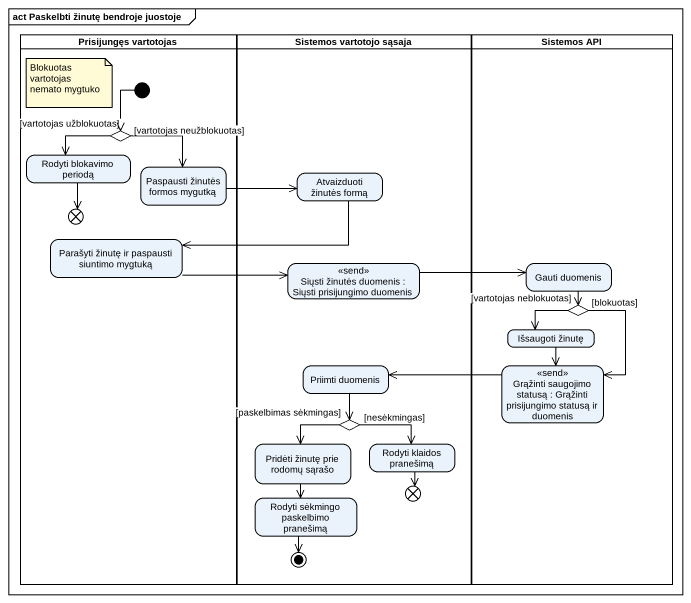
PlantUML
@startuml
mainframe act Paskelbti žinutę bendroje juostoje
hide empty description
state "Prisijungęs vartotojas" as Prisijungęs_vartotojas <<partition>> {
  state "Rodyti blokavimo periodą" as Rodyti_blokavimo_periodą
  state choice1 <<choice>>
  state "Paspausti žinutės formos mygutką" as Paspausti_žinutės_formos
  state "Parašyti žinutę ir paspausti siuntimo mygtuką" as Parašyti_žinutę_ir
  state flowfinal1 <<end>>
  [*] --> choice1
}
state "Sistemos vartotojo sąsaja" as Sistemos_vartotojo_sąsaja <<partition>> {
  state "Atvaizduoti žinutės formą" as Atvaizduoti_žinutės_formą
  state "Siųsti žinutės duomenis : Siųsti prisijungimo duomenis" as Siųsti_žinutės_duomenis <<send>>
  state "Priimti duomenis" as Priimti_duomenis
  state choice3 <<choice>>
  state "Pridėti žinutę prie rodomų sąrašo" as Pridėti_žinutę_prie_rodomų
  state "Rodyti klaidos pranešimą" as Rodyti_klaidos_pranešimą
  state "Rodyti sėkmingo paskelbimo pranešimą" as Rodyti_sėkmingo_paskelbimo
  state flowfinal2 <<end>>
  Rodyti_sėkmingo_paskelbimo --> [*]
}
state "Sistemos API" as Sistemos_API <<partition>> {
  state "Gauti duomenis" as Gauti_duomenis
  state choice2 <<choice>>
  state "Išsaugoti žinutę" as Išsaugoti_žinutę
  state "Grąžinti saugojimo statusą : Grąžinti prisijungimo statusą ir duomenis" as Grąžinti_saugojimo_statusą <<send>>
}
Rodyti_blokavimo_periodą --> flowfinal1
choice1 --> Rodyti_blokavimo_periodą : [vartotojas užblokuotas]
choice1 --> Paspausti_žinutės_formos : [vartotojas neužblokuotas]
Paspausti_žinutės_formos -right-> Atvaizduoti_žinutės_formą
Atvaizduoti_žinutės_formą -left-> Parašyti_žinutę_ir
Parašyti_žinutę_ir -right-> Siųsti_žinutės_duomenis
Siųsti_žinutės_duomenis -right-> Gauti_duomenis
Gauti_duomenis --> choice2
choice2 --> Išsaugoti_žinutę : [vartotojas neblokuotas]
choice2 --> Grąžinti_saugojimo_statusą : [blokuotas]
Išsaugoti_žinutę --> Grąžinti_saugojimo_statusą
Priimti_duomenis --> choice3
Grąžinti_saugojimo_statusą -left-> Priimti_duomenis
choice3 --> Pridėti_žinutę_prie_rodomų : [paskelbimas sėkmingas]
choice3 -right-> Rodyti_klaidos_pranešimą : [nesėkmingas]
Pridėti_žinutę_prie_rodomų --> Rodyti_sėkmingo_paskelbimo
Rodyti_klaidos_pranešimą --> flowfinal2
note as N1
  Blokuotas vartotojas nemato mygtuko
end note
@enduml
